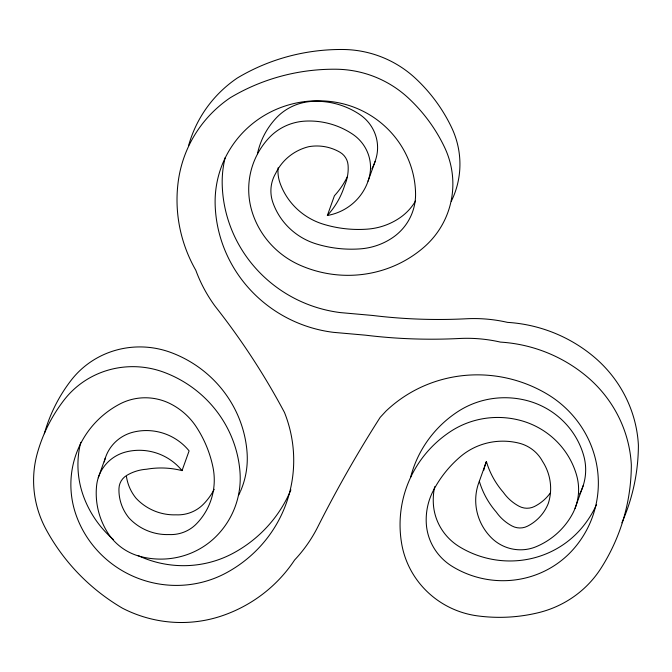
<?xml version="1.0" encoding="UTF-8"?>
<svg xmlns="http://www.w3.org/2000/svg" width="672" height="672" viewBox="0 0 672 672"><rect width="100%" height="100%" fill="white"/><g stroke="black" fill="none" stroke-linecap="round" stroke-linejoin="round"><path stroke-width="1.01" d="M98.246 477.784L105.311 458.052M347.466 176.501A83.152 81.152 19.7 0 1 334.421 195.754L327.365 215.485A53.97 52.668 19.7 0 0 369.457 176.35A40.421 39.446 19.7 0 0 352.548 134.131A76.104 74.273 19.7 0 0 305.323 121.111A53.978 52.676 19.7 0 0 269.111 137.768A78.926 77.028 19.7 0 0 252.756 213.872A86.092 84.025 19.7 0 0 299.998 265.188A116.432 113.635 19.7 0 0 423.872 247.296A87.696 85.579 19.7 0 0 444.503 147.168A162.985 159.062 19.7 0 0 408.358 98.028A105.412 102.875 19.7 0 0 336.076 69.224A202.062 197.198 19.7 0 0 230.269 97.742A125.63 122.606 19.7 0 0 178.248 181.423A145.387 141.884 19.7 0 0 195.812 270.27A146.572 143.044 19.7 0 0 215.132 306.264A712.11 694.966 19.7 0 1 284.483 412.482A133.316 130.099 19.7 0 1 226.279 572.863A104.773 102.253 19.7 0 1 76.356 515.794A94.819 92.534 19.7 0 1 119.91 403.973A54.55 53.231 19.7 0 1 170.68 403.914A66.402 64.798 19.7 0 1 196.325 426.93A118.356 115.508 19.7 0 1 212.965 467.216A65.789 64.21 19.7 0 1 196.384 523.908A36.12 35.255 19.7 0 1 168.916 534.559A51.03 49.804 19.7 0 1 128.999 517.969A45.032 43.94 19.7 0 1 118.969 488.393A16.464 16.069 19.7 0 1 126.613 475.482A44.478 43.403 19.7 0 1 146.605 469.224A83.152 81.152 19.7 0 1 182.036 470.618L189.101 450.895A53.97 52.668 19.7 0 0 133.61 432.062A40.421 39.446 19.7 0 0 104.294 461.916M368.038 181.18L375.102 161.456M327.365 215.485A83.152 81.152 19.7 0 0 344.66 185.396A44.478 43.403 19.7 0 0 348.071 165.035A16.464 16.069 19.7 0 0 339.889 152.191A45.032 43.94 19.7 0 0 308.692 146.706A51.03 49.804 19.7 0 0 275.663 173.393A36.12 35.255 19.7 0 0 272.824 202.356A65.789 64.21 19.7 0 0 316.428 243.97A118.356 115.508 19.7 0 0 360.284 248.867A66.402 64.798 19.7 0 0 392.641 237.644A54.55 53.231 19.7 0 0 415.565 193.544A94.819 92.534 19.7 0 0 334.48 102.052A104.773 102.253 19.7 0 0 215.158 204.809A133.316 130.099 19.7 0 0 333.404 332.338L365.509 335.177A535.937 523.034 19.7 0 0 459.379 338.495A146.572 143.044 19.7 0 1 500.455 342.107A145.387 141.884 19.7 0 1 586.211 376.018A125.63 122.606 19.7 0 1 631.336 464.915A202.062 197.198 19.7 0 1 600.928 568.361A105.412 102.875 19.7 0 1 538.516 612.662A162.985 159.062 19.7 0 1 477.355 615.854A87.696 85.579 19.7 0 1 401.73 544.051A116.432 113.635 19.7 0 1 450.685 431.407A86.092 84.025 19.7 0 1 519.498 420.185A78.926 77.028 19.7 0 1 576.626 475.322A53.978 52.676 19.7 0 1 572.174 514.492A76.104 74.273 19.7 0 1 536.39 546.596A40.421 39.446 19.7 0 1 491.198 537.592A53.97 52.668 19.7 0 1 479.329 481.27L486.394 461.538A83.152 81.152 19.7 0 0 503.345 492.341A44.478 43.403 19.7 0 0 519.137 506.285A16.464 16.069 19.7 0 0 534.458 506.495A45.032 43.94 19.7 0 0 550.402 492.836M575.03 508.41L583.229 485.512M44.335 433.751A162.985 159.062 19.7 0 1 71.274 380.117A87.696 85.579 19.7 0 1 171.452 352.699A116.432 113.635 19.7 0 1 247.044 452.147A86.092 84.025 19.7 0 1 240.442 491.383M240.038 492.274A86.092 84.025 19.7 0 1 238.787 494.928M126.462 476.574A45.032 43.94 19.7 0 0 136.063 498.238A51.03 49.804 19.7 0 0 175.972 514.828A36.12 35.255 19.7 0 0 203.448 504.176A65.789 64.21 19.7 0 0 214.234 489.292M80.766 442.319A94.819 92.534 19.7 0 0 83.42 496.062A104.773 102.253 19.7 0 0 113.341 539.515M137.903 555.492A104.773 102.253 19.7 0 0 233.344 553.132A133.316 130.099 19.7 0 0 290.892 489.854M188.723 145.169A125.63 122.606 19.7 0 1 237.334 78.011A202.062 197.198 19.7 0 1 343.14 49.493A105.412 102.875 19.7 0 1 415.422 78.305A162.985 159.062 19.7 0 1 451.567 127.445A87.696 85.579 19.7 0 1 451.315 201.205M257.452 153.754A78.926 77.028 19.7 0 1 276.175 118.045A53.978 52.676 19.7 0 1 312.388 101.38A76.104 74.273 19.7 0 1 359.612 114.408A40.421 39.446 19.7 0 1 376.522 156.618A53.97 52.668 19.7 0 1 371.885 168.832M278.124 167.798A36.12 35.255 19.7 0 0 279.888 182.633A65.789 64.21 19.7 0 0 323.492 224.246A118.356 115.508 19.7 0 0 367.349 229.135A66.402 64.798 19.7 0 0 399.706 217.921A54.55 53.231 19.7 0 0 415.531 201.004M225.204 157.55A104.773 102.253 19.7 0 0 222.222 185.086A133.316 130.099 19.7 0 0 340.469 312.606L372.574 315.454A535.937 523.034 19.7 0 0 466.444 318.763A146.572 143.044 19.7 0 1 507.52 322.375A145.387 141.884 19.7 0 1 593.275 356.294A125.63 122.606 19.7 0 1 638.4 445.192A202.062 197.198 19.7 0 1 621.877 522.816M410.584 477.414A116.432 113.635 19.7 0 1 457.75 411.676A86.092 84.025 19.7 0 1 526.562 400.462A78.926 77.028 19.7 0 1 583.691 455.591A53.978 52.676 19.7 0 1 581.12 491.005M580.768 491.77A53.978 52.676 19.7 0 1 579.634 494.029M483.806 470.215A53.97 52.668 19.7 0 1 486.394 461.538M434.683 486.654A66.402 64.798 19.7 0 0 433.348 503.656A54.55 53.231 19.7 0 0 459.463 546.773A94.819 92.534 19.7 0 0 580.516 529.385A104.773 102.253 19.7 0 0 596.576 504.462M182.036 470.618A53.97 52.668 19.7 0 0 126.546 451.794A40.421 39.446 19.7 0 0 96.608 485.587A76.104 74.273 19.7 0 0 107.537 532.476A53.978 52.676 19.7 0 0 139.936 556.374A78.926 77.028 19.7 0 0 216.401 536.122A86.092 84.025 19.7 0 0 239.98 471.878A116.432 113.635 19.7 0 0 164.388 372.431A87.696 85.579 19.7 0 0 64.218 399.848A162.985 159.062 19.7 0 0 37.271 453.474A105.412 102.875 19.7 0 0 45.998 529.267A202.062 197.198 19.7 0 0 122.497 608.219A125.63 122.606 19.7 0 0 222.919 615.502A145.387 141.884 19.7 0 0 294.58 560.028A146.572 143.044 19.7 0 0 317.755 526.966A1298.304 1267.031 19.7 0 1 380.184 417.354L385.997 411.088A133.316 130.099 19.7 0 1 546.857 393.91A104.773 102.253 19.7 0 1 573.451 549.116A94.819 92.534 19.7 0 1 452.399 566.504A54.55 53.231 19.7 0 1 426.283 523.379A66.402 64.798 19.7 0 1 433.432 490.384A118.356 115.508 19.7 0 1 460.446 456.632A65.789 64.21 19.7 0 1 518.994 443.142A36.12 35.255 19.7 0 1 542.497 461.311A51.03 49.804 19.7 0 1 548.344 503.311A45.032 43.94 19.7 0 1 527.394 526.226A16.464 16.069 19.7 0 1 512.072 526.008A44.478 43.403 19.7 0 1 496.289 512.064A83.152 81.152 19.7 0 1 479.329 481.27"/></g></svg>
